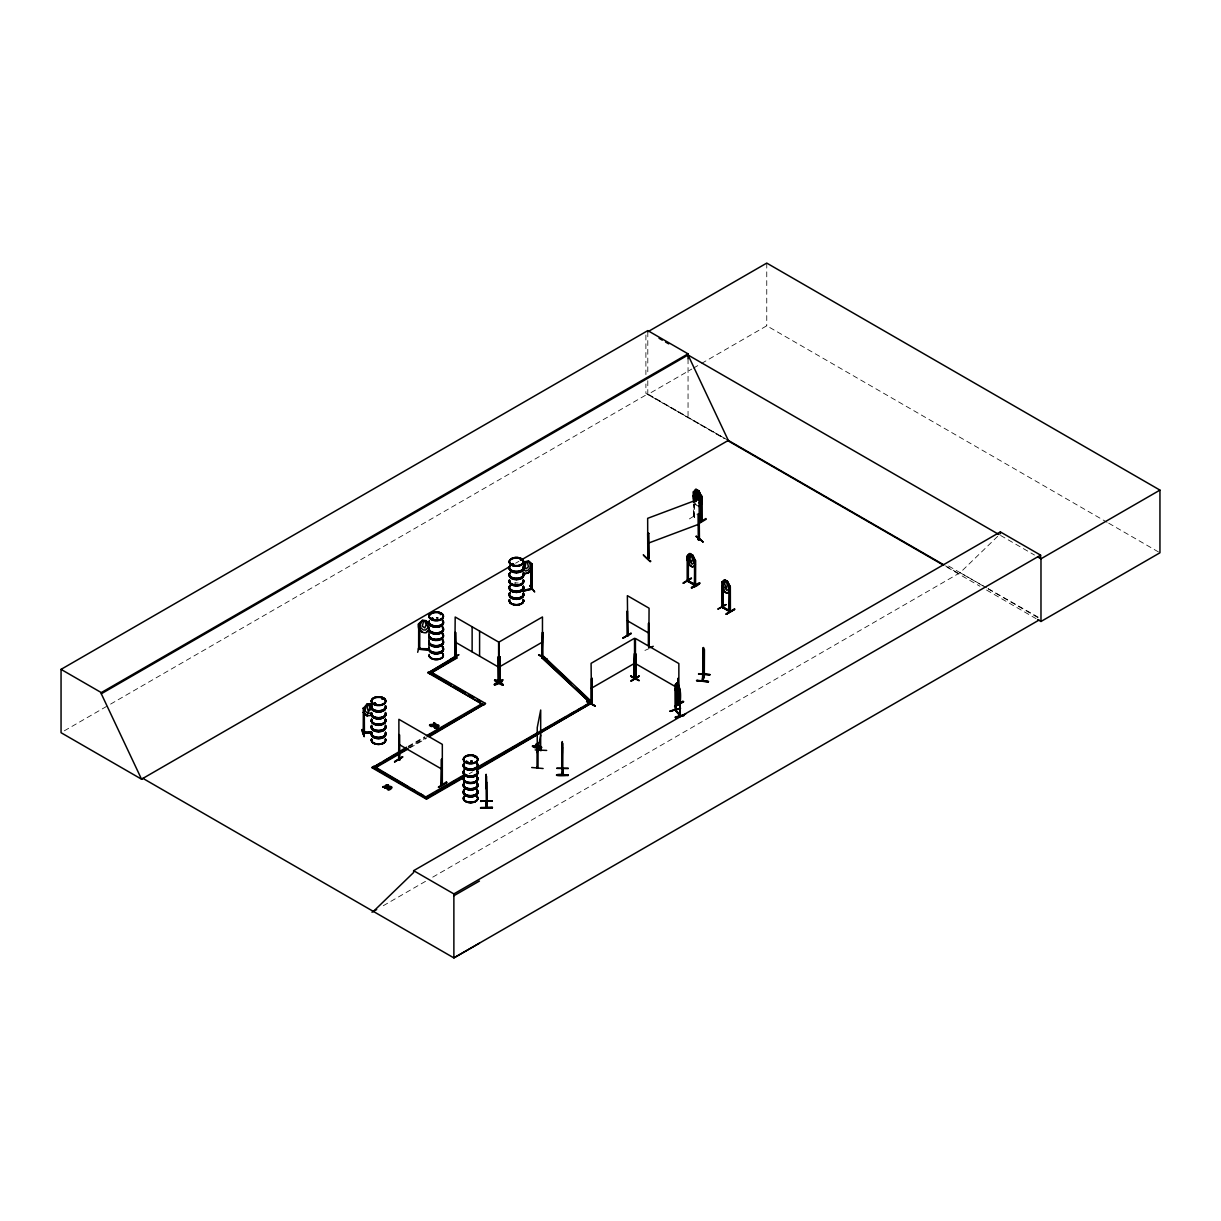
<?xml version="1.0" encoding="UTF-8"?>
<svg xmlns="http://www.w3.org/2000/svg" width="1221" height="1221" viewBox="0 0 1221 1221"><rect width="100%" height="100%" fill="white"/><g stroke="black" fill="none" stroke-linecap="round" stroke-linejoin="round"><path stroke-width="0.75" stroke-dasharray="5 3.75" d="M694.291 502.899L694.383 517.277L693.482 516.849L693.559 504.273M694.291 516.315L693.482 515.934L694.657 517.124M693.757 516.59L694.535 517.002M694.581 516.162L693.757 515.689M689.422 518.894L697.664 513.797M693.482 516.849L693.833 504.105M432.738 877.151L960.118 572.68L999.022 535.042M644.917 650.442L648.839 648.687M64.347 730.799L108.944 705.051M110.592 704.105L647.802 393.94L728.296 440.415L645.894 393.406L645.894 383.989M647.802 380.754L647.802 394.475L691.803 369.063M693.421 368.116L699.954 364.362M701.571 363.415L766.757 325.778L1107.081 522.267M515.583 563.232L518.879 561.324M694.108 500.671L695.985 504.884L693.94 500.732M408.318 746.199L424.771 736.706M408.318 746.993L424.771 737.484M408.257 748.076L426.358 737.621M409.905 747.908L426.358 738.4M469.185 773.748L472.481 771.855M383.272 905.723L426.144 880.967M960.118 572.68L986.568 587.759M988.216 588.705L1041.101 618.864M1108.729 523.214L1159.95 552.792M1000.61 535.47L1034.523 555.051M948.595 566.025L986.4 587.85M988.048 588.797L1040.613 619.154M945.573 565.872L958.744 573.473M647.802 394.475L724.328 438.66M946.977 567.2L979.959 586.248M986.553 590.048L1036.034 618.62M695.985 504.884L698.748 506.471M694.581 516.971L694.016 515.735M766.757 263.095L766.757 325.778M694.581 504.532L694.383 517.277M688.049 358.791L688.049 417.704M647.802 331.791L647.802 373.229M645.894 335.012L645.894 374.572M436.233 618.085A7.28 4.197 0 0 1 438.11 618.238M470.604 761.126A7.28 4.197 0 0 1 472.481 761.278M472.451 760.942A7.173 4.136 0 0 0 470.604 760.79A7.189 4.151 0 0 1 472.466 760.927M470.604 761.492A7.28 4.197 0 0 1 472.481 761.629M518.284 583.089A7.173 4.136 0 0 0 514.575 583.089A7.189 4.151 0 0 1 518.299 583.089M438.08 617.902A7.173 4.136 0 0 0 436.233 617.75A7.189 4.151 0 0 1 438.095 617.887"/><path stroke-width="1.5" d="M486.156 782.218L486.095 774.45L486.141 788.629L486.187 780.219M486.065 776.892L486.217 774.45L486.08 777.395M562.118 748.03L562.27 743.65L562.103 748.855M703.143 680.54C699.969 682.127 707.722 663.949 703.143 679.624M486.095 778.51L486.233 775.823M568.147 775.503C557.463 772.328 548.382 776.953 568.147 775.411M480.631 801.174L492.139 801.098M562.255 755.585L562.362 747.283L562.148 750.32L562.118 749.526M562.301 753.403L562.301 741.544L562.209 744.505M486.141 782.432L486.111 782.508M680.173 716.071L675.137 710.24L675.152 685.027C679.593 681.059 673.275 684.737 676.037 685.576M675.732 709.905L675.732 710.82L676.037 690.949M486.141 788.629L486.294 786.873M531.7 767.505L543.116 768.513M556.791 768.391L568.314 768.482M562.164 751.312L562.133 752.762L562.103 751.831M562.194 749.938L562.194 753.968M562.194 775.014L562.805 768.131M562.728 773.58L562.82 768.467L562.652 775.076L562.759 743.436M486.156 784.737L486.126 785.668L486.095 784.218M702.884 653.769L703.052 649.648M703.876 653.357L703.388 659.493L703.388 647.573L702.472 680.952M688.049 556.379L688.156 581.562L687.255 580.128L688.079 580.601M694.52 560.256L694.581 585.363L694.856 565.399M729.563 610.347L730.127 611.965L730.036 586.843L727.426 581.318L724.587 579.777L721.87 582.188L722.679 582.386M729.593 586.248L729.196 611.477L729.181 586.095L730.326 586.675L730.402 611.797L722.344 607.142L722.344 587.438M696.901 680.921C732.203 683.333 672.802 677.976 708.317 681.867M696.977 680.57L708.378 681.577M694.657 560.088L695.588 560.454L695.39 585.744L695.314 560.622L692.704 555.097L689.85 553.556L688.552 559.798L692.124 564.224L693.894 562.881L692.566 555.234L689.941 553.51L687.133 555.967L687.225 559.951L689.85 565.491L692.612 567.078L689.987 565.354L687.133 559.935M531.135 564.209L531.944 564.163L531.135 564.3M418.589 624.19L419.81 624.114L419.719 649.053M428.968 624.831L428.892 650.045L418.544 649.236L419.703 649.328M703.372 653.372L703.052 656.333L702.884 655.524M398.656 759.844L399.435 760.24L398.885 734.538L398.611 759.874L399.74 760.042L399.633 734.95M399.435 759.325L398.809 758.653M398.809 759.569L399.633 759.935M442.323 784.645L441.3 784.462L441.575 759.187L442.124 784.889L441.224 784.462L441.208 783.47L442.323 783.745M497.878 656.883L498.199 682.524M498.611 682.28L498.611 642.063L455.189 617.002L454.823 657.509L456.028 657.737L455.189 632.234L454.899 657.57M498.717 681.471L497.481 681.196L498.565 681.394M636.263 678.342L635.347 677.823M677.838 695.253C676.861 702.945 678.891 704.715 678.128 702.518M695.314 585.683L687.331 581.12L687.316 555.998C688.873 557.097 686.385 554.502 689.896 553.678M688.446 580.479L687.606 579.944M688.354 581.318L688.354 561.645M693.833 502.319L693.436 491.773L696.199 489.362L698.87 490.903L701.541 496.413L701.617 521.459L700.717 521.031L700.869 495.97M701.816 520.329L701.129 519.902L701.617 520.543M694.612 584.432L695.68 585.576L687.606 580.86L687.621 555.845M694.566 585.302L694.917 584.187M721.993 607.356C721.535 604.761 724.312 607.783 722.069 606.394M721.962 582.127L722.405 607.142M723.091 606.654L722.069 606.486M729.303 610.576L722.893 607.127L729.914 610.973M730.127 611.049L729.227 610.531M535.195 749.923L546.672 750.427M537.637 742.887L537.622 767.994L537.683 742.582M540.659 750.656L540.705 710.012L537.24 727.624L537.286 767.597M537.118 766.971L537.148 767.948M541.117 750.61L540.659 749.74M531.043 589.407L530.753 564.117M677.304 684.37L676.77 688.873L677.853 691.712L677.411 684.34M537.24 752.701L540.705 735.088M647.557 558.669L648.626 558.272M648.855 557.814L647.557 557.753L648.366 557.371M698.305 539.621L699.496 539.484L699.496 538.568L698.519 539.85L698.305 514.575L699.175 514.255L699.45 539.56L698.366 539.59M699.389 538.629L698.336 538.644M623.092 638.232L631.226 633.15L623.092 637.896M486.172 782.859L486.691 782.218L486.294 807.966L486.187 801.312M486.691 801.983L486.187 776.205M486.172 806.455L486.752 807.951L486.584 776.312M426.083 632.57L428.602 630.082L426.144 632.676C421.489 633.653 417.17 628.525 418.482 624.084L422.298 620.39L426.16 620.68L428.678 623.595M419.215 645.65L417.704 652.289M418.696 623.9L418.635 649.206L428.983 649.679A7.173 4.136 0 0 0 438.08 653.693A7.173 4.136 0 0 0 442.445 647.618A7.189 4.151 0 0 1 437.164 653.8A7.189 4.151 0 0 1 429.288 648.626M419.673 648.366L418.62 648.015L418.528 649.19M426.144 620.756L422.283 620.466L420.467 624.343L420.467 627.319L422.97 629.868L425.473 630.067L427.945 627.884L426.16 620.68M428.983 648.763L419.795 648.641L428.815 649.084M428.968 649.709L428.968 648.794M374.175 703.113L375.519 703.571L373.763 703.998M374.008 703.998L375.732 703.723L374.908 704.074M375.809 703.845L374.908 702.991M382.951 699.114L382.585 698.519M382.768 698.488L383.318 699.221M431.822 618.375L432.036 618.177M432.219 618.345L433.089 619.001L431.868 618.253M440.293 614.59L440.46 613.69L440.903 614.499M513.354 564.682L511.66 564.682L512.622 563.705M511.965 563.949L512.973 564.392M467.872 762.087L466.971 762.316M512.973 564.713L512.805 563.659L513.705 564.194M475.183 757.173L474.908 756.761M475.045 757.157L474.526 757.234M520.818 560.073L520.665 559.279M520.39 559.813L521.199 559.905M702.869 661.721L703.51 659.508M702.884 661.584L703.51 659.432M694.2 492.2C696.382 486.904 695.985 489.346 694.78 495.528L698.351 499.954L700.106 498.611L698.794 490.949L696.107 489.407M698.565 674.068L710.057 674.603L698.641 673.656M703.052 655.387L702.884 681.12L703.174 649.664M704.441 649.526L704.288 675.259L703.388 647.573M704.441 674.603L702.975 680.982M676.755 683.211L675.93 689.117L678.143 694.108L679.242 693.04L679.242 690.048L678.418 685.164L676.877 683.18M494.566 680.372C498.214 677.563 512.042 692.566 494.566 680.402L502.762 685.012M494.963 680.036L503.205 684.798M586.996 701.342L595.238 706.12L587.026 700.93L595.238 706.12L586.599 701.678L587.057 700.915M696.993 490.43L696.123 495.07L697.878 497.619L698.794 494.856L697.084 490.384M690.781 554.7L689.911 559.34L691.666 561.904L692.566 559.142L690.857 554.655M670.115 711.416L680.28 708.272M526.053 562.087L524.969 567.567L526.098 568.833L528.449 566.727L527.213 561.813M363.263 712.377L367.063 715.979L370.894 703.662L367.063 704.044L363.263 708.394M486.233 806.455L486.233 807.829M486.752 807.829L486.63 801.403M650.305 561.752C633.913 545.36 651.297 563.751 650.778 561.065M696.031 493.086L694.78 496.169L695.97 501.419M724.633 579.914L723.29 586.019L726.861 590.445L728.616 589.102L728.616 586.126L727.304 581.455L724.679 579.731M683.256 583.18L691.391 578.479M725.747 604.563L718.055 609.004M394.551 761.889L402.64 757.157M450.839 659.584L458.882 654.838M631.089 681.059L639.178 676.327M361.66 730.036L364.194 736.599L362.179 729.548M364.087 736.522L362.225 729.532M703.998 674.587L703.876 649.45M695.237 501.236L696.748 499.114L695.314 495.283L697.237 498.794L699.099 497.466L697.695 499.633M441.346 783.592L441.91 784.828M678.128 695.085C678.555 696.764 677.197 706.349 678.662 703.159M700.839 521.062L700.717 520.024L701.51 520.558M722.588 582.31L722.634 607.737L723.183 606.669M531.974 588.232L530.845 588.537M531.776 589.224L532.051 564.087L528.449 560.897L524.847 561.752L523.076 564.163L524.893 561.828M500.061 681.165L498.962 682.325M542.093 656.944L542.841 656.471L541.666 657.737L542.567 657.219M542.765 657.463L542.475 632.188L542.093 657.86M592.185 702.686L477.411 769.779M634.874 677.869L635.149 679.044L635.439 653.708L635.912 679.441L635.073 677.991L635.973 678.51M364.285 733.363C361.721 730.494 367.262 734.019 371.505 731.73M520.36 559.477L520.741 559.89M466.62 761.232L467.002 762.255M474.557 756.852L475.137 757.6M680.005 715.124L679.639 690.537M675.213 689.041L676.724 695.008L678.433 697.023L680.189 694.917M562.209 774.419L562.118 747.771M627.808 635.256L627.38 635.469M648.839 647.786L649.068 608.195L627.365 595.665L627.808 636.172L627.365 610.897L627.029 636.202M648.855 557.539L647.786 558.867L647.664 518.33L699.175 499.007L699.267 539.285L698.305 539.651M364.407 733.378L364.285 708.012M422.359 620.497L418.467 624.16L419.597 624.282M373.382 911.431L413.629 872.496L413.629 870.68L1000.365 531.913L1040.613 555.158L1040.613 558.928M500.03 682.142L500.061 657.005L499.053 657.264L500.061 657.005M541.651 656.761L542.475 656.349L541.666 657.737M591.01 703.693L591.91 703.174M633.699 679.044L634.523 653.494L633.699 679.044L634.599 678.525L634.523 638.262L591.086 663.339L591.544 703.815M693.436 499.297L693.269 495.36L696.077 492.902M698.824 502.793L701.465 500.305M698.702 506.349L701.373 503.983M698.748 506.471L701.541 504.014L701.465 496.398L698.87 490.903M692.612 567.078L695.421 564.621M724.709 579.853L722.038 582.219L722.817 582.6M727.304 593.177C733.226 586.889 727.151 596.626 724.709 591.575L721.87 586.156L724.587 591.712L727.426 593.253M511.889 563.827L512.835 563.614M466.239 761.935C469.246 762.179 465.048 760.271 466.01 762.377M467.582 762.377L466.056 762.24M537.515 748.015C544.001 743.94 538.385 752.136 536.309 747.863C540.567 742.704 544.215 749.587 537.164 748.961M455.204 656.333L455.723 657.936L455.921 632.646M477.411 769.001L590.918 703.464L541.987 658.012L542.765 632.356M538.614 654.96L547.252 659.371L539.056 654.7M499.099 681.349L499.862 680.952M502.594 679.624C503.342 684.264 483.287 688.507 502.655 679.7M494.505 684.874L502.716 680.143L494.566 684.783M394.627 762.011L402.716 756.761L394.627 761.492M591.819 678.143L591.086 703.647M635.973 679.425L636.172 654.135M441.208 784.37L441.575 759.187M438.339 787.179C451.022 778.159 447.832 783.378 438.66 787.377M630.647 676.266L639.285 680.677L631.104 676.007M592.109 678.311L592.185 703.418L591.91 702.258L591.01 702.777M631.165 681.181L639.255 675.93L631.165 680.662M677.838 685.958L678.128 678.372L678.586 690.094M682.966 701.632C657.463 716.086 700.915 691.849 675.213 706.593M682.905 701.175L674.831 706.318L682.905 701.526M648.412 623.382L648.412 645.68M631.226 633.668L623.122 637.866M649.816 647.679L653.25 646.306M508.989 567.032L141.544 779.181L61.05 732.707L61.05 669.367L647.802 330.616L688.049 353.846L688.049 358.791M61.05 669.367L101.297 692.597L688.049 353.846M479.441 943.207L453.876 957.905L142.918 778.372L141.544 779.181L101.297 693.772L688.049 355.021L998.992 534.539M522.176 559.416L728.296 440.415L943.925 564.911M693.36 495.665L696.077 501.205L693.436 495.619M697.802 494.612L698.794 500.228M698.702 494.627L695.985 492.948M700.793 495.909L701.816 496.169L701.892 521.291L700.991 520.772M700.793 496.016L701.816 496.169M701.373 500.076L698.824 494.49L700.106 502.228M428.067 672.13L483.928 705.158L428.067 672.908L455.204 656.455L456.791 658.15L429.639 673.824L456.791 657.371M428.067 672.908L453.601 658.165M700.717 520.94L701.77 521.169M705.845 518.513L699.312 522.786M699.77 523.046L706.242 519.2M692.704 555.097L695.329 560.698L694.444 560.225M499.053 667.109L542.475 642.032M430.57 725.503C436.095 726.373 428.632 727.655 430.143 724.602L434.6 724.206L433.76 722.618L435.699 723.641L431.211 725.137M429.548 725.472L430.143 724.602M431.608 725.518L435.699 724.16L433.76 723.137L434.6 724.725L430.57 724.984M429.548 724.953L432.692 726.205M683.317 583.302L691.468 578.082L683.317 582.783M464.255 777.38L426.48 799.19L372.191 767.841L406.669 747.16M426.419 735.759L482.341 703.464M372.191 767.841L373.779 766.147L428.067 798.275M375.427 765.979L380.357 763.14M383.653 761.232L395.161 754.593M428.067 735.591L460.958 716.59M464.255 714.697L475.763 708.043M479.059 706.15L482.341 704.258M375.366 767.063L406.608 749.022M428.006 736.675L485.515 703.464L429.639 736.507M375.366 767.841L408.257 748.855M694.78 584.401L688.156 580.906L695.68 584.661M691.468 587.484C706.41 577.243 698.244 587.286 691.529 587.56M691.574 588.003L699.664 583.211L691.468 588.003M726.388 581.44L727.304 585.363L726.388 588.125L724.633 583.821L725.503 580.921L726.48 581.394M727.426 581.318L730.326 586.675M385.363 788.171L382.829 786.69L388.476 785.485L386.141 784.767M382.829 787.209L386.92 785.744M386.141 785.286L386.95 785.271M384.6 787.209L388.476 784.966M384.6 787.728L388.476 785.485M382.829 786.69L385.363 787.652M726.144 604.67L717.994 609.02M591.086 688.415L634.523 663.339M734.34 609.004C709.386 624.435 752.121 599.465 726.236 613.751M726.19 614.224L734.401 609.432M426.48 796.58L464.316 774.74M477.472 767.139L591.162 701.999L576.312 687.972M428.128 796.413L433.058 793.558M436.355 791.666L447.863 785.011M451.16 783.119L456.089 780.265M459.386 778.372L462.667 776.464M480.769 766.025L500.503 754.624M503.8 752.716L536.691 733.729M541.636 730.875L551.495 725.182M554.792 723.275L566.3 716.635M569.596 714.728L574.526 711.889M577.823 709.981L581.104 708.088M584.401 706.181L589.331 703.342L590.918 704.258M372.191 767.063L426.48 798.412L464.255 776.602M532.493 746C535.149 747.176 539.01 745.146 536.568 743.787L538.629 745.131L535.912 747.023A1.893 1.099 0 0 1 534.859 747.206L532.493 746L534.859 747.74A1.893 1.099 0 0 0 535.912 747.542L536.446 745.726M532.493 746.519C532.875 746.642 537.393 748.046 535.302 745.924M535.958 744.138L538.614 745.466L536.446 746.245M371.993 912.224L376.679 909.523M413.629 870.68L453.876 893.909L1040.613 555.158M1037.758 556.929L1040.979 558.791L1159.95 490.109L1159.95 552.792L1040.979 621.474L1037.682 619.566M1038.964 620.1L453.876 957.905L453.876 893.909M453.876 895.741L479.441 881.043M418.818 648.03L419.719 648.137M419.627 648.382L418.757 648.336M542.429 657.264L542.475 616.956L499.053 642.032L499.343 682.493L499.618 680.997M499.511 682.493L499.343 657.432M591.819 703.22L591.376 678.739M432.219 619.001L433.15 619.2M634.126 679.166L634.523 677.655L633.699 678.143M648.534 533.226L647.664 533.562L647.939 558.882L648.748 558.501L648.534 533.226L648.855 558.501M647.878 533.76L648.748 533.424M698.305 514.575L699.389 514.438M703.067 541.91L696.352 536.492M696.214 536.599L703.082 541.956L696.214 536.08M647.664 543.406L699.175 524.084M541.987 657.219L543.894 656.547L591.162 701.22L589.255 701.892L541.666 657.081M541.987 658.012L543.894 657.325L570.909 682.86M627.365 636.339L627.731 635.21M364.438 708.012L363.309 708.119L363.248 733.439L363.415 732.234L371.581 731.959M676.724 683.073C684.203 691.697 678.082 705.814 680.219 716.132L680.082 690.353L680.234 715.46M676.877 694.902L678.433 697.023M670.176 711.034L680.524 708.119M669.902 711.233L680.494 708.47M679.67 714.819L675.61 710.057L680.54 715.888M675.228 717.017L685.622 714.178M675.518 717.872L684.142 715.414L675.305 717.551M512.24 564.438L513.018 564.438M383.089 699.358L382.28 699.099M374.343 703.189L375.122 703.189M526.098 562.148L527.258 561.874M524.908 573.565L528.449 572.832L532.051 568.07M524.893 573.748L528.495 572.893L531.944 568.07M529.853 585.866L534.691 591.971L529.777 585.47M531.822 588.018L530.647 588.263L530.845 589.453L531.028 564.071M522.512 590.735L530.647 588.553M524.023 590.781L531.822 588.934M522.512 591.391L531.868 589.163M363.415 733.149L371.505 732.386M538.675 654.838L546.81 659.63M630.723 676.144L638.842 680.418M370.879 703.601L367.033 703.983L365.247 708.241L365.247 711.217L367.75 713.339L370.238 713.095M364.392 708.241L363.309 708.119M363.385 712.331L367.094 715.842L370.818 715.43M363.507 733.439L371.581 732.615M431.395 618.772L432.707 619.505L433.424 618.62M455.097 657.264L456.791 658.15M497.786 680.997L498.26 682.585M635.439 678.784L635.439 638.476L678.861 663.552L678.861 689.941M399.298 760.195L398.916 758.638M701.083 520.818L701.083 502.915M722.74 607.737L723.091 586.08M486.217 786.309L486.248 776.541M480.738 807.524C516.117 807.066 456.746 808.073 492.261 808.241M562.164 742.917L562.179 745.604M556.807 768.253L568.314 768.345M512.622 563.644L513.11 563.766M432.417 619.383L431.532 619.078M703.51 647.71L702.96 658.76L702.64 657.829M703.342 648.931L703.372 651.617M702.884 649.862L703.006 661.736M466.788 761.538L467.902 761.919M698.565 673.916L709.981 674.831M535.988 744.688L537.774 745.649L535.302 745.405M499.801 681.852L499.786 656.837M512.454 564.758L511.63 564.407M432.631 618.345L433.394 618.559M382.356 699.175L383.211 698.778M678.51 704.074L678.586 695.68M455.357 657.31L455.311 656.41M398.916 759.554L398.885 719.306L442.323 744.367L442.323 784.584M701.51 521.474L701.251 519.917M678.128 703.433L678.952 703.907L678.861 695.512M458.547 654.715L450.915 659.187M455.647 657.89L454.945 657.539M446.764 782.707L446.306 781.928M1159.95 490.109L766.757 263.095L647.802 331.791L647.802 330.616M659.065 338.293L662.286 340.155M665.506 342.002L668.726 343.864M727.624 440.552L942.032 564.346M697.878 494.566L696.993 494.047L696.123 498.687M729.181 586.446L730.036 586.843M722.069 607.31L730.036 611.904M627.365 620.726L649.068 633.272M635.439 663.552L675.64 686.767M455.189 642.063L498.611 667.139M485.515 703.464L431.227 672.13L431.227 672.908M432.875 673.855L450.961 684.309M454.258 686.202L465.781 692.856M469.062 694.749L473.992 697.603M477.289 699.496L480.586 701.403M398.885 744.367L442.323 769.444M375.427 767.887L408.318 786.873M411.614 788.781L414.896 790.674M419.841 793.528L423.122 795.42M675.518 709.813L680.066 715.109M465.903 762.118L466.193 761.812M455.876 656.745L454.945 656.623M531.944 564.163L528.449 561.08L530.173 564.575L530.173 567.551L527.869 570.466L525.549 571.031L523.199 569.215L524.847 561.752M522.619 571.581L524.954 573.641M426.083 620.848L428.586 623.641M418.482 628.067L422.283 632.386M634.889 678.693L634.798 653.662M370.833 703.769L372.069 706.272M688.049 355.021L728.296 440.415M678.555 685.073L680.234 691.04M675.152 689.01L676.846 694.978M382.417 698.687L382.204 698.931M492.261 808.302L492.261 807.402M1040.979 558.791L1040.979 621.474M1000.365 531.913L1000.365 533.745M701.083 495.757L701.083 499.328M698.519 514.774L698.519 539.85M694.123 491.865L694.291 501.114M693.436 491.636L693.559 502.487M678.128 678.372L678.128 685.805M675.595 685.042L675.732 710.82M648.702 623.229L648.702 647.374M589.331 703.342L589.255 701.892M562.362 743.299L562.332 769.169M562.225 743.299L562.209 747.481M543.894 656.547L543.894 657.325M531.715 563.888L531.807 589.255M479.594 631.089L479.594 656.165M472.13 626.785L472.13 651.861M426.48 798.412L426.48 799.19M419.612 648.061L419.536 649.343M101.297 692.597L101.297 693.772M523.473 573.962A7.28 4.197 0 0 1 515.491 579.212A7.28 4.197 0 0 1 510.134 572.939M523.351 579.777A7.173 4.136 0 0 1 516.437 584.996A7.173 4.136 0 0 1 509.508 579.777M523.473 567.032A7.28 4.197 0 0 1 515.491 572.298A7.28 4.197 0 0 1 510.134 566.025M523.473 573.595A7.28 4.197 0 0 1 515.491 578.861A7.28 4.197 0 0 1 510.134 572.588M523.473 566.681A7.28 4.197 0 0 1 515.491 571.947A7.28 4.197 0 0 1 510.134 565.674M523.382 579.929A7.189 4.151 0 0 1 516.437 585.164A7.189 4.151 0 0 1 509.478 579.929M523.473 593.681A7.28 4.197 0 0 1 515.491 598.931A7.28 4.197 0 0 1 510.134 592.658M523.351 580.814A7.158 4.136 0 0 1 516.437 586.019A7.158 4.136 0 0 1 509.523 580.814M523.382 580.463A7.189 4.151 0 0 1 516.437 585.683A7.189 4.151 0 0 1 509.478 580.463M523.473 586.752A7.28 4.197 0 0 1 515.491 592.017A7.28 4.197 0 0 1 510.134 585.744M523.473 593.314A7.28 4.197 0 0 1 515.491 598.58A7.28 4.197 0 0 1 510.134 592.307M523.473 586.401A7.28 4.197 0 0 1 515.491 591.666A7.28 4.197 0 0 1 510.134 585.393M523.382 599.664A7.189 4.151 0 0 1 516.437 604.883A7.189 4.151 0 0 1 509.478 599.664M429.288 620.817A7.189 4.151 0 0 0 437.164 626.007A7.189 4.151 0 0 0 442.445 619.825A7.173 4.136 0 0 1 438.08 625.885A7.173 4.136 0 0 1 429.059 621.901M429.059 629.975A7.173 4.136 0 0 0 438.08 633.974A7.173 4.136 0 0 0 442.445 627.899A7.189 4.151 0 0 1 437.164 634.081A7.189 4.151 0 0 1 429.288 628.907M442.536 627.472A7.28 4.197 0 0 1 437.179 633.745A7.28 4.197 0 0 1 429.197 628.479M442.536 627.106A7.28 4.197 0 0 1 437.179 633.378A7.28 4.197 0 0 1 429.197 628.128M442.536 620.543A7.28 4.197 0 0 1 437.179 626.816A7.28 4.197 0 0 1 429.197 621.565M442.536 620.192A7.28 4.197 0 0 1 437.179 626.465A7.28 4.197 0 0 1 429.197 621.214M429.288 621.977A7.189 4.151 0 0 0 437.164 627.167A7.189 4.151 0 0 0 442.445 620.985A7.173 4.136 0 0 1 438.08 627.045A7.173 4.136 0 0 1 429.059 623.061M429.288 627.747A7.189 4.151 0 0 0 437.164 632.921A7.189 4.151 0 0 0 442.445 626.739A7.173 4.136 0 0 1 438.08 632.814A7.173 4.136 0 0 1 429.059 628.815M429.273 634.691A7.189 4.151 0 0 0 437.164 639.88A7.189 4.151 0 0 0 442.46 633.684A7.173 4.136 0 0 1 438.08 639.758A7.173 4.136 0 0 1 429.059 635.759M442.414 633.317A7.143 4.121 0 0 1 438.08 639.361A7.158 4.136 0 0 1 429.075 635.393A7.143 4.121 0 0 0 438.08 639.361A7.158 4.136 0 0 0 442.429 633.317A7.189 4.151 0 0 1 437.164 639.651A7.189 4.151 0 0 1 429.273 634.447M442.46 633.989A7.189 4.151 0 0 1 437.164 640.186A7.189 4.151 0 0 1 429.273 634.981M429.288 640.537A7.189 4.151 0 0 0 437.164 645.726A7.189 4.151 0 0 0 442.445 639.545A7.173 4.136 0 0 1 438.08 645.604A7.173 4.136 0 0 1 429.059 641.62M442.536 647.191A7.28 4.197 0 0 1 437.179 653.464A7.28 4.197 0 0 1 429.197 648.198M442.536 646.825A7.28 4.197 0 0 1 437.179 653.098A7.28 4.197 0 0 1 429.197 647.847M442.536 640.262A7.28 4.197 0 0 1 437.179 646.535A7.28 4.197 0 0 1 429.197 641.284M442.536 639.911A7.28 4.197 0 0 1 437.179 646.184A7.28 4.197 0 0 1 429.197 640.933M429.288 641.697A7.189 4.151 0 0 0 437.164 646.886A7.189 4.151 0 0 0 442.445 640.704A7.173 4.136 0 0 1 438.08 646.764A7.173 4.136 0 0 1 429.059 642.78M442.445 646.458A7.189 4.151 0 0 1 437.164 652.64A7.189 4.151 0 0 1 429.288 647.466M429.288 654.41A7.189 4.151 0 0 0 437.164 659.599A7.189 4.151 0 0 0 442.445 653.418A7.173 4.136 0 0 1 438.08 659.493A7.173 4.136 0 0 1 429.059 655.509M442.414 653.037A7.143 4.121 0 0 1 438.08 659.081A7.143 4.121 0 0 1 429.09 655.097M442.445 646.458A7.173 4.136 0 0 1 438.08 652.533A7.173 4.136 0 0 1 429.059 648.534M442.414 634.34A7.143 4.121 0 0 1 438.08 640.384A7.143 4.121 0 0 1 429.09 636.4M476.907 770.512A7.28 4.197 0 0 1 470.604 776.815A7.28 4.197 0 0 1 464.301 770.512M476.785 776.358A7.143 4.121 0 0 1 470.604 782.539A7.143 4.121 0 0 1 464.423 776.358M476.831 776.495A7.189 4.151 0 0 1 470.604 782.722A7.189 4.151 0 0 1 464.362 776.495M476.816 776.724A7.173 4.136 0 0 1 470.604 782.936A7.158 4.136 0 0 1 464.407 776.8M464.392 776.724A7.173 4.136 0 0 0 470.604 782.936A7.158 4.136 0 0 0 476.8 776.8M476.907 763.583A7.28 4.197 0 0 1 470.604 769.902A7.28 4.197 0 0 1 464.301 763.583M476.907 770.146A7.28 4.197 0 0 1 470.604 776.464A7.28 4.197 0 0 1 464.301 770.146M476.907 763.232A7.28 4.197 0 0 1 470.604 769.535A7.28 4.197 0 0 1 464.301 763.232M476.907 790.231A7.28 4.197 0 0 1 470.604 796.535A7.28 4.197 0 0 1 464.301 790.231M476.785 777.38A7.143 4.121 0 0 1 470.604 783.561A7.143 4.121 0 0 1 464.423 777.38M476.831 777.014A7.189 4.151 0 0 1 470.604 783.241A7.189 4.151 0 0 1 464.362 777.014M476.907 783.302A7.28 4.197 0 0 1 470.604 789.621A7.28 4.197 0 0 1 464.301 783.302M476.907 789.865A7.28 4.197 0 0 1 470.604 796.184A7.28 4.197 0 0 1 464.301 789.865M476.907 782.951A7.28 4.197 0 0 1 470.604 789.254A7.28 4.197 0 0 1 464.301 782.951M385.47 719.108A7.173 4.136 0 0 1 378.541 724.312A7.189 4.151 0 0 1 371.596 719.245M371.611 719.108A7.173 4.136 0 0 0 378.541 724.312A7.189 4.151 0 0 0 385.485 719.245M385.47 706.776A7.173 4.136 0 0 1 378.541 711.996A7.189 4.151 0 0 1 371.596 706.776A7.173 4.136 0 0 0 378.541 711.996A7.189 4.151 0 0 0 385.485 706.776M385.485 705.616A7.189 4.151 0 0 1 378.541 710.836A7.189 4.151 0 0 1 371.596 705.616A7.173 4.136 0 0 0 378.541 710.836A7.173 4.136 0 0 0 385.47 705.616M385.47 713.705A7.173 4.136 0 0 1 378.541 718.91A7.189 4.151 0 0 1 371.596 713.69A7.173 4.136 0 0 0 378.541 718.91A7.189 4.151 0 0 0 385.485 713.69M385.577 713.278A7.28 4.197 0 0 1 378.541 718.574A7.28 4.197 0 0 1 371.505 713.278M385.577 712.927A7.28 4.197 0 0 1 378.541 718.223A7.28 4.197 0 0 1 371.505 712.927M385.47 712.545A7.173 4.136 0 0 1 378.541 717.75A7.189 4.151 0 0 1 371.596 712.53A7.173 4.136 0 0 0 378.541 717.75A7.189 4.151 0 0 0 385.485 712.53M385.577 706.364A7.28 4.197 0 0 1 378.541 711.66A7.28 4.197 0 0 1 371.505 706.364M385.577 705.997A7.28 4.197 0 0 1 378.541 711.294A7.28 4.197 0 0 1 371.505 705.997M385.485 719.49A7.189 4.151 0 0 1 378.541 724.725A7.173 4.136 0 0 1 371.611 719.535A7.189 4.151 0 0 0 378.541 724.725A7.173 4.136 0 0 0 385.47 719.535M385.47 720.131A7.173 4.136 0 0 1 378.541 725.335A7.173 4.136 0 0 1 371.611 720.131M385.454 738.812A7.158 4.136 0 0 1 378.541 744.016A7.158 4.136 0 0 1 371.627 738.812A7.189 4.151 0 0 0 378.541 744.215A7.189 4.151 0 0 0 385.485 738.98M385.485 719.78A7.189 4.151 0 0 1 378.541 725.015A7.189 4.151 0 0 1 371.596 719.78M385.47 726.495A7.173 4.136 0 0 1 378.541 731.715A7.189 4.151 0 0 1 371.596 726.495A7.173 4.136 0 0 0 378.541 731.715A7.189 4.151 0 0 0 385.485 726.495M385.485 725.335A7.189 4.151 0 0 1 378.541 730.555A7.189 4.151 0 0 1 371.596 725.335A7.173 4.136 0 0 0 378.541 730.555A7.173 4.136 0 0 0 385.47 725.335M385.47 733.424A7.173 4.136 0 0 1 378.541 738.629A7.189 4.151 0 0 1 371.596 733.409A7.173 4.136 0 0 0 378.541 738.629A7.189 4.151 0 0 0 385.485 733.409M385.577 732.997A7.28 4.197 0 0 1 378.541 738.293A7.28 4.197 0 0 1 371.505 732.997M385.577 732.646A7.28 4.197 0 0 1 378.541 737.942A7.28 4.197 0 0 1 371.505 732.646M385.47 732.264A7.173 4.136 0 0 1 378.541 737.469A7.189 4.151 0 0 1 371.596 732.249A7.173 4.136 0 0 0 378.541 737.469A7.189 4.151 0 0 0 385.485 732.249M385.577 726.083A7.28 4.197 0 0 1 378.541 731.379A7.28 4.197 0 0 1 371.505 726.083M385.577 725.717A7.28 4.197 0 0 1 378.541 731.013A7.28 4.197 0 0 1 371.505 725.717M385.485 739.209A7.189 4.151 0 0 1 378.541 744.444A7.189 4.151 0 0 1 371.596 739.209A7.173 4.136 0 0 0 378.541 744.444A7.173 4.136 0 0 0 385.47 739.224M556.639 774.953L568.147 775.137L556.639 774.953M391.208 787.667C385.943 793.177 385.607 784.218 391.697 786.782C389.942 792.337 384.172 786.98 391.208 787.667M391.208 787.148C385.592 792.536 387.851 784.233 391.941 787.774C387.545 793.665 384.233 785.668 391.208 787.148M438.263 726.129C433.073 731.745 432.631 722.618 438.751 725.243C437.072 730.646 431.242 725.427 438.263 726.129M438.263 725.61C432.6 731.074 434.997 722.588 438.995 726.236C434.768 732.035 431.089 724.267 438.263 725.61M541.086 746.779C535.409 752.243 537.805 743.757 541.819 747.405C537.591 753.204 533.913 745.436 541.086 746.779M423.58 621.107L422.344 626.236L424.816 627.96L426.083 624.755L424.832 621.199L423.565 621.184M368.345 704.532L367.124 708.058L368.345 711.217L370.848 709.432L369.581 704.41L368.345 704.532M492.139 800.762L480.631 801.342L492.139 800.762M492.261 807.844L480.738 808.027L492.261 807.844M512.851 565.155A7.158 4.136 0 0 0 523.58 561.568A7.158 4.136 0 0 0 512.851 557.997A7.189 4.151 0 0 0 512.835 565.186A7.189 4.151 0 0 0 523.611 561.599A7.189 4.151 0 0 0 512.835 557.997A7.158 4.136 0 0 0 512.851 565.155M512.851 565.75A7.173 4.136 0 0 0 523.595 562.164A7.173 4.136 0 0 0 512.851 558.577A7.173 4.136 0 0 0 512.851 565.75M512.835 565.415A7.189 4.151 0 0 0 523.626 561.813A7.189 4.151 0 0 0 512.835 558.211A7.189 4.151 0 0 0 512.835 565.415M516.437 572.664A7.173 4.136 0 0 0 523.351 567.46A7.189 4.151 0 0 1 516.437 572.68A7.189 4.151 0 0 1 509.493 567.46A7.173 4.136 0 0 0 516.437 572.664M516.437 571.52A7.189 4.151 0 0 0 523.366 566.3A7.173 4.136 0 0 1 516.437 571.504A7.189 4.151 0 0 1 509.493 566.3A7.173 4.136 0 0 0 516.437 571.504M516.437 579.593A7.173 4.136 0 0 0 523.351 574.374A7.189 4.151 0 0 1 516.437 579.593A7.189 4.151 0 0 1 509.493 574.374A7.173 4.136 0 0 0 516.437 579.593M516.437 578.433A7.173 4.136 0 0 0 523.351 573.214A7.189 4.151 0 0 1 516.437 578.433A7.189 4.151 0 0 1 509.493 573.214A7.173 4.136 0 0 0 516.437 578.433M516.437 585.393A7.189 4.151 0 0 0 523.382 580.173A7.173 4.136 0 0 1 516.437 585.363A7.189 4.151 0 0 1 509.478 580.173A7.173 4.136 0 0 0 516.437 585.363M516.437 604.716A7.173 4.136 0 0 0 523.351 599.496A7.158 4.136 0 0 1 516.437 604.716A7.158 4.136 0 0 1 509.523 599.511A7.173 4.136 0 0 0 516.437 604.716M516.437 592.383A7.173 4.136 0 0 0 523.351 587.179A7.189 4.151 0 0 1 516.437 592.399A7.189 4.151 0 0 1 509.493 587.179A7.173 4.136 0 0 0 516.437 592.383M516.437 591.239A7.189 4.151 0 0 0 523.366 586.019A7.173 4.136 0 0 1 516.437 591.223A7.189 4.151 0 0 1 509.493 586.019A7.173 4.136 0 0 0 516.437 591.223M516.437 599.313A7.173 4.136 0 0 0 523.351 594.093A7.189 4.151 0 0 1 516.437 599.313A7.189 4.151 0 0 1 509.493 594.093A7.173 4.136 0 0 0 516.437 599.313M516.437 598.153A7.173 4.136 0 0 0 523.351 592.933A7.189 4.151 0 0 1 516.437 598.153A7.189 4.151 0 0 1 509.493 592.933A7.173 4.136 0 0 0 516.437 598.153M516.437 605.128A7.189 4.151 0 0 0 523.366 599.908A7.158 4.136 0 0 1 516.437 605.097A7.189 4.151 0 0 1 509.493 599.908A7.158 4.136 0 0 0 516.437 605.097M432.646 619.673A7.158 4.136 0 0 0 443.391 616.101A7.158 4.136 0 0 0 432.646 612.515A7.158 4.136 0 0 0 432.646 619.673M432.646 620.268A7.158 4.136 0 0 0 443.391 616.697A7.158 4.136 0 0 0 432.646 613.125A7.158 4.136 0 0 0 432.646 620.268M432.631 619.932A7.189 4.151 0 0 0 443.421 616.346A7.189 4.151 0 0 0 432.631 612.744A7.189 4.151 0 0 0 432.631 619.932M431.135 619.047A7.189 4.151 0 0 0 443.177 617.185A7.189 4.151 0 0 0 434.371 612.103A7.189 4.151 0 0 0 431.135 619.047M465.537 762.057A7.173 4.136 0 0 0 477.518 760.195A7.173 4.136 0 0 0 468.742 755.127A7.189 4.151 0 0 0 465.506 762.087A7.189 4.151 0 0 0 477.548 760.225A7.189 4.151 0 0 0 468.742 755.143A7.173 4.136 0 0 0 465.537 762.057M470.604 777.151A7.173 4.136 0 0 0 476.816 770.939A7.189 4.151 0 0 1 470.604 777.167A7.189 4.151 0 0 1 464.377 770.939A7.173 4.136 0 0 0 470.604 777.151M467.017 763.293A7.158 4.136 0 0 0 477.747 759.706A7.158 4.136 0 0 0 467.017 756.135A7.158 4.136 0 0 0 467.017 763.293M467.002 762.972A7.189 4.151 0 0 0 477.793 759.37A7.189 4.151 0 0 0 467.002 755.768A7.189 4.151 0 0 0 467.002 762.972M470.604 775.991A7.173 4.136 0 0 0 476.816 769.779A7.189 4.151 0 0 1 470.604 776.007A7.189 4.151 0 0 1 464.377 769.779A7.173 4.136 0 0 0 470.604 775.991M470.604 770.237A7.173 4.136 0 0 0 476.816 764.025A7.189 4.151 0 0 1 470.604 770.237A7.189 4.151 0 0 1 464.377 764.025A7.173 4.136 0 0 0 470.604 770.237M470.604 769.077A7.173 4.136 0 0 0 476.816 762.866A7.189 4.151 0 0 1 470.604 769.077A7.189 4.151 0 0 1 464.377 762.866A7.173 4.136 0 0 0 470.604 769.077M470.604 796.87A7.173 4.136 0 0 0 476.816 790.659A7.189 4.151 0 0 1 470.604 796.886A7.189 4.151 0 0 1 464.377 790.659A7.173 4.136 0 0 0 470.604 796.87M470.604 802.273A7.173 4.136 0 0 0 476.816 796.061A7.189 4.151 0 0 1 470.604 802.441A7.189 4.151 0 0 1 464.362 796.214A7.173 4.136 0 0 0 470.604 802.273M470.604 802.685A7.173 4.136 0 0 0 476.816 796.474A7.189 4.151 0 0 1 470.604 802.685A7.189 4.151 0 0 1 464.362 796.443A7.173 4.136 0 0 0 470.604 802.685M470.604 795.71A7.173 4.136 0 0 0 476.816 789.499A7.189 4.151 0 0 1 470.604 795.726A7.189 4.151 0 0 1 464.377 789.499A7.173 4.136 0 0 0 470.604 795.71M470.604 789.956A7.173 4.136 0 0 0 476.816 783.745A7.189 4.151 0 0 1 470.604 789.956A7.189 4.151 0 0 1 464.377 783.745A7.173 4.136 0 0 0 470.604 789.956M470.604 788.797A7.173 4.136 0 0 0 476.816 782.585A7.189 4.151 0 0 1 470.604 788.797A7.189 4.151 0 0 1 464.377 782.585A7.173 4.136 0 0 0 470.604 788.797M374.954 704.471A7.173 4.136 0 0 0 385.714 700.885A7.173 4.136 0 0 0 374.954 697.298A7.189 4.151 0 0 0 374.939 704.502A7.189 4.151 0 0 0 385.744 700.915A7.189 4.151 0 0 0 374.939 697.313A7.173 4.136 0 0 0 374.954 704.471M374.954 705.066A7.173 4.136 0 0 0 385.714 701.48A7.173 4.136 0 0 0 374.954 697.893A7.173 4.136 0 0 0 374.954 705.066M374.939 704.715A7.189 4.151 0 0 0 385.744 701.129A7.189 4.151 0 0 0 374.939 697.527A7.189 4.151 0 0 0 374.939 704.715"/></g></svg>
